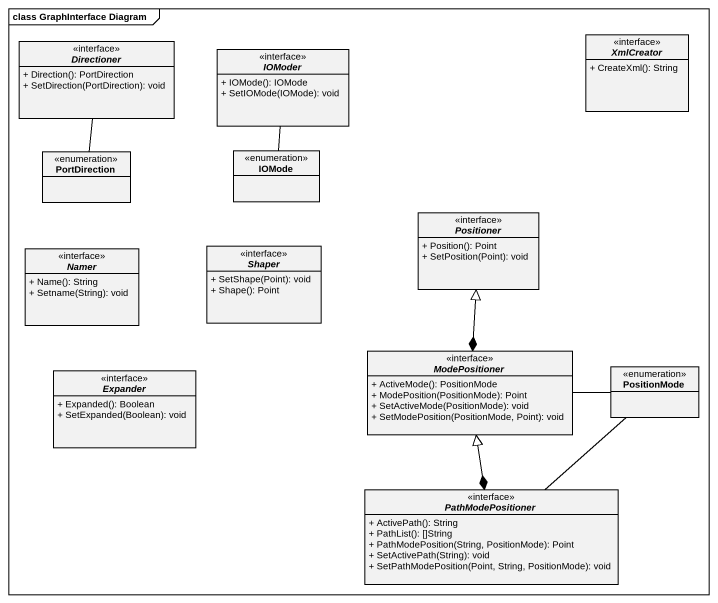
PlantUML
@startuml
mainframe class GraphInterface Diagram
hide circle
hide empty members
skinparam classAttributeIconSize 0
interface Directioner <<interface>> {
  + Direction(): PortDirection
  + SetDirection(PortDirection): void
}
interface XmlCreator {
  + CreateXml(): String
}
interface IOModer <<interface>> {
  + IOMode(): IOMode
  + SetIOMode(IOMode): void
}
enum PortDirection
enum IOMode
interface Positioner <<interface>> {
  + Position(): Point
  + SetPosition(Point): void
}
interface Namer <<interface>> {
  + Name(): String
  + Setname(String): void
}
interface Shaper {
  + SetShape(Point): void
  + Shape(): Point
}
interface ModePositioner <<interface>> {
  + ActiveMode(): PositionMode
  + ModePosition(PositionMode): Point
  + SetActiveMode(PositionMode): void
  + SetModePosition(PositionMode, Point): void
}
interface Expander {
  + Expanded(): Boolean
  + SetExpanded(Boolean): void
}
enum PositionMode
interface PathModePositioner {
  + ActivePath(): String
  + PathList(): []String
  + PathModePosition(String, PositionMode): Point
  + SetActivePath(String): void
  + SetPathModePosition(Point, String, PositionMode): void
}
Directioner -- PortDirection
IOModer -- IOMode
Positioner --* ModePositioner
ModePositioner -up-|> Positioner
ModePositioner -right- PositionMode
ModePositioner --* PathModePositioner
PathModePositioner -up-|> ModePositioner
PathModePositioner -up- PositionMode
@enduml
